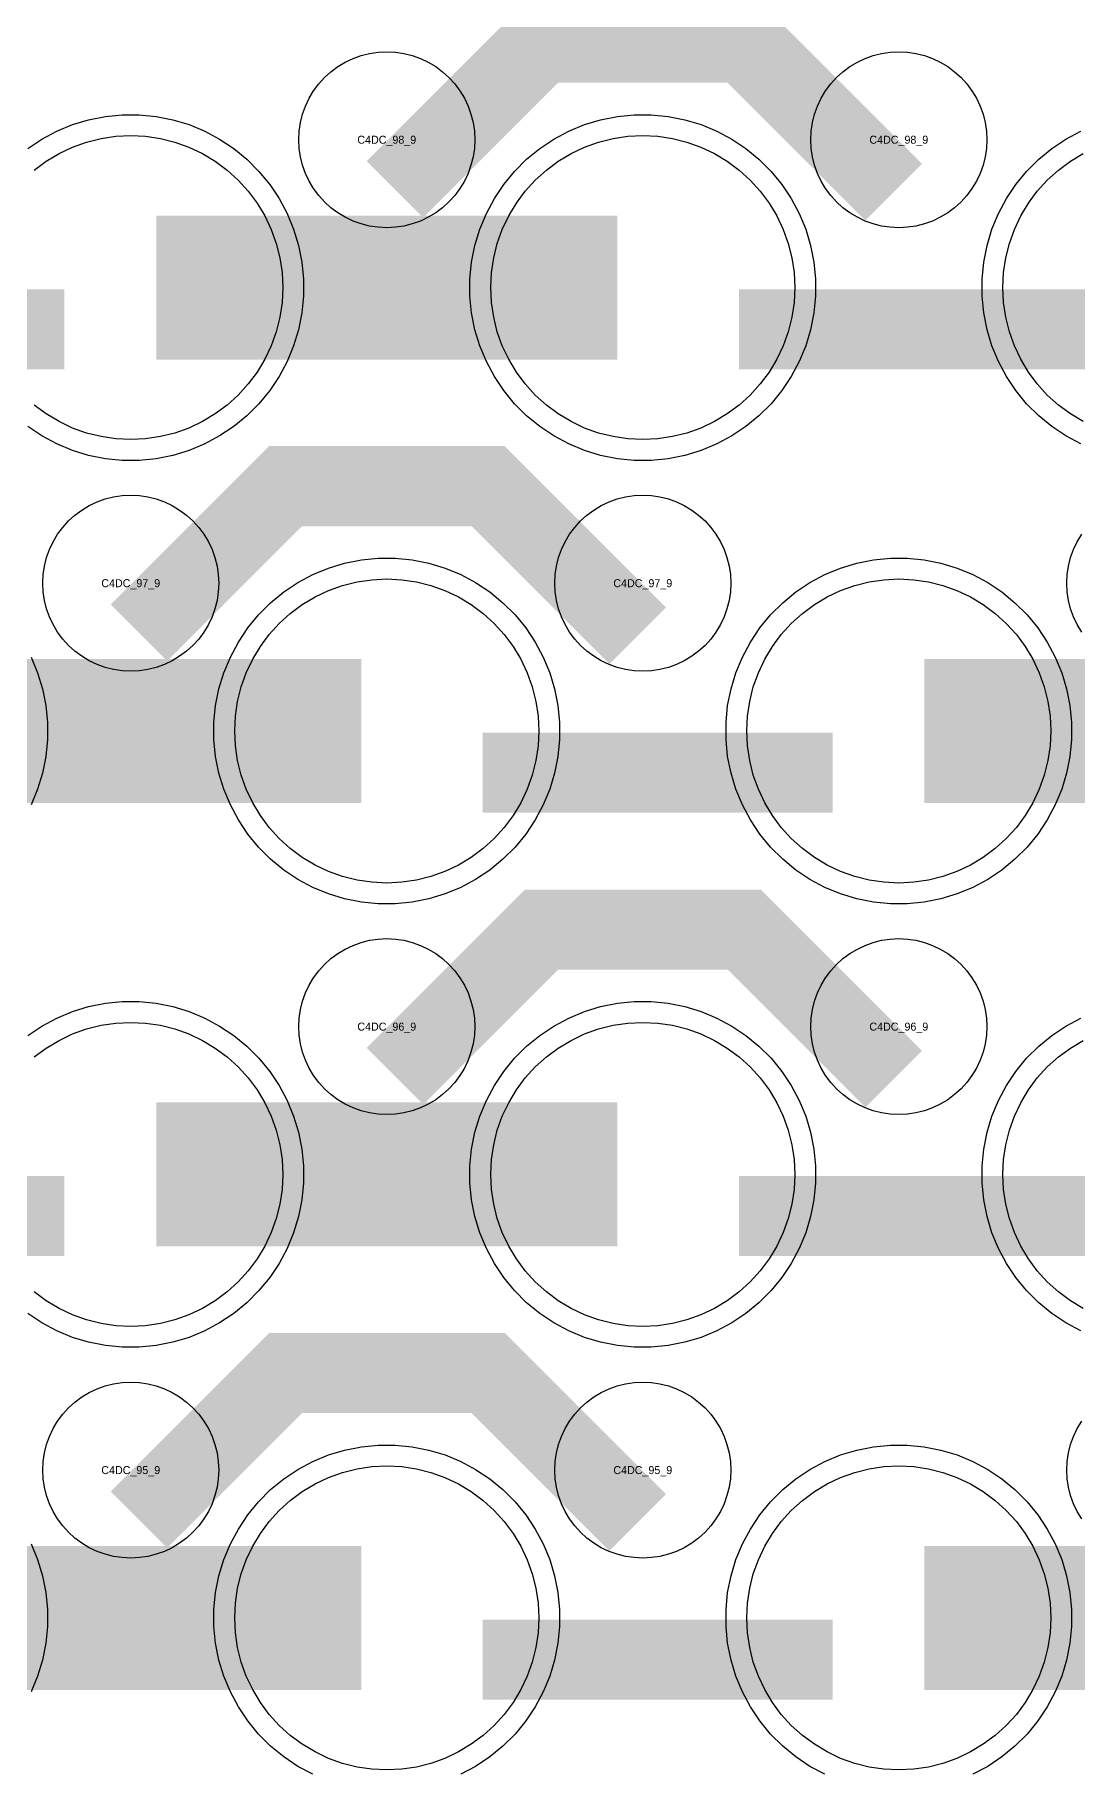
# Model space of a CAD drawing. Extents: x -11880 to 11880, y -14992 to 14992.
# Drawn here: x -9150 to -8824, y -1725 to -1181 of the extents above; entities that cross this region are included whole.
import ezdxf
from ezdxf.enums import TextEntityAlignment as Align

# ---------------------------------------------------------------- set-up
doc = ezdxf.new("R2010")
doc.units = 0
doc.header["$MEASUREMENT"] = 0
for name, color, linetype in [('GDS_775_DT_237', 138, 'CONTINUOUS'), ('RDL1_FS', 34, 'CONTINUOUS'), ('RDL_BS', 160, 'CONTINUOUS')]:
    doc.layers.add(name, color=color, linetype=linetype)

msp = doc.modelspace()

# ---------------------------------------------------------------- linework, layer by layer
at = {"layer": 'RDL1_FS'}
for points in [[(-9150.14, -1223.561), (-9146.395, -1220.783), (-9142.395, -1218.385), (-9138.181, -1216.393), (-9133.791, -1214.821), (-9129.268, -1213.689), (-9124.657, -1213.005), (-9120, -1212.776), (-9115.343, -1213.005), (-9110.732, -1213.689), (-9106.209, -1214.821), (-9101.819, -1216.393), (-9097.605, -1218.385), (-9093.605, -1220.783), (-9089.86, -1223.561), (-9086.406, -1226.691), (-9083.276, -1230.145), (-9080.498, -1233.89), (-9078.1, -1237.89), (-9076.108, -1242.104), (-9074.536, -1246.494), (-9073.404, -1251.017), (-9072.72, -1255.628), (-9072.491, -1260.285), (-9072.72, -1264.942), (-9073.404, -1269.553), (-9074.536, -1274.076), (-9076.108, -1278.466), (-9078.1, -1282.68), (-9080.498, -1286.68), (-9083.276, -1290.425), (-9086.406, -1293.879), (-9089.86, -1297.009), (-9093.605, -1299.787), (-9097.605, -1302.185), (-9101.819, -1304.177), (-9106.209, -1305.749), (-9110.732, -1306.881), (-9115.343, -1307.565), (-9120, -1307.794), (-9124.657, -1307.565), (-9129.268, -1306.881), (-9133.791, -1305.749), (-9138.181, -1304.177), (-9142.395, -1302.185), (-9146.395, -1299.787), (-9150.14, -1297.009)], [(-8822.395, -1302.185), (-8826.395, -1299.787), (-8830.14, -1297.009), (-8833.594, -1293.879), (-8836.724, -1290.425), (-8839.502, -1286.68), (-8841.9, -1282.68), (-8843.892, -1278.466), (-8845.464, -1274.076), (-8846.596, -1269.553), (-8847.28, -1264.942), (-8847.509, -1260.285), (-8847.28, -1255.628), (-8846.596, -1251.017), (-8845.464, -1246.494), (-8843.892, -1242.104), (-8841.9, -1237.89), (-8839.502, -1233.89), (-8836.724, -1230.145), (-8833.594, -1226.691), (-8830.14, -1223.561), (-8826.395, -1220.783), (-8822.395, -1218.385)], [(-9150.14, -1500.691), (-9146.395, -1497.913), (-9142.395, -1495.515), (-9138.181, -1493.523), (-9133.791, -1491.951), (-9129.268, -1490.819), (-9124.657, -1490.135), (-9120, -1489.906), (-9115.343, -1490.135), (-9110.732, -1490.819), (-9106.209, -1491.951), (-9101.819, -1493.523), (-9097.605, -1495.515), (-9093.605, -1497.913), (-9089.86, -1500.691), (-9086.406, -1503.821), (-9083.276, -1507.275), (-9080.498, -1511.02), (-9078.1, -1515.02), (-9076.108, -1519.234), (-9074.536, -1523.624), (-9073.404, -1528.147), (-9072.72, -1532.758), (-9072.491, -1537.415), (-9072.72, -1542.072), (-9073.404, -1546.683), (-9074.536, -1551.206), (-9076.108, -1555.596), (-9078.1, -1559.81), (-9080.498, -1563.81), (-9083.276, -1567.555), (-9086.406, -1571.009), (-9089.86, -1574.139), (-9093.605, -1576.917), (-9097.605, -1579.315), (-9101.819, -1581.307), (-9106.209, -1582.879), (-9110.732, -1584.011), (-9115.343, -1584.695), (-9120, -1584.924), (-9124.657, -1584.695), (-9129.268, -1584.011), (-9133.791, -1582.879), (-9138.181, -1581.307), (-9142.395, -1579.315), (-9146.395, -1576.917), (-9150.14, -1574.139)], [(-8822.395, -1579.315), (-8826.395, -1576.917), (-8830.14, -1574.139), (-8833.594, -1571.009), (-8836.724, -1567.555), (-8839.502, -1563.81), (-8841.9, -1559.81), (-8843.892, -1555.596), (-8845.464, -1551.206), (-8846.596, -1546.683), (-8847.28, -1542.072), (-8847.509, -1537.415), (-8847.28, -1532.758), (-8846.596, -1528.147), (-8845.464, -1523.624), (-8843.892, -1519.234), (-8841.9, -1515.02), (-8839.502, -1511.02), (-8836.724, -1507.275), (-8833.594, -1503.821), (-8830.14, -1500.691), (-8826.395, -1497.913), (-8822.395, -1495.515)]]:
    msp.add_lwpolyline(points, dxfattribs=at)
for points in [[(-8960, -1307.794), (-8964.657, -1307.565), (-8969.268, -1306.881), (-8973.791, -1305.749), (-8978.181, -1304.177), (-8982.395, -1302.185), (-8986.395, -1299.787), (-8990.14, -1297.009), (-8993.594, -1293.879), (-8996.724, -1290.425), (-8999.502, -1286.68), (-9001.9, -1282.68), (-9003.892, -1278.466), (-9005.464, -1274.076), (-9006.596, -1269.553), (-9007.28, -1264.942), (-9007.509, -1260.285), (-9007.28, -1255.628), (-9006.596, -1251.017), (-9005.464, -1246.494), (-9003.892, -1242.104), (-9001.9, -1237.89), (-8999.502, -1233.89), (-8996.724, -1230.145), (-8993.594, -1226.691), (-8990.14, -1223.561), (-8986.395, -1220.783), (-8982.395, -1218.385), (-8978.181, -1216.393), (-8973.791, -1214.821), (-8969.268, -1213.689), (-8964.657, -1213.005), (-8960, -1212.776), (-8955.343, -1213.005), (-8950.732, -1213.689), (-8946.209, -1214.821), (-8941.819, -1216.393), (-8937.605, -1218.385), (-8933.605, -1220.783), (-8929.86, -1223.561), (-8926.406, -1226.691), (-8923.276, -1230.145), (-8920.498, -1233.89), (-8918.1, -1237.89), (-8916.108, -1242.104), (-8914.536, -1246.494), (-8913.404, -1251.017), (-8912.72, -1255.628), (-8912.491, -1260.285), (-8912.72, -1264.942), (-8913.404, -1269.553), (-8914.536, -1274.076), (-8916.108, -1278.466), (-8918.1, -1282.68), (-8920.498, -1286.68), (-8923.276, -1290.425), (-8926.406, -1293.879), (-8929.86, -1297.009), (-8933.605, -1299.787), (-8937.605, -1302.185), (-8941.819, -1304.177), (-8946.209, -1305.749), (-8950.732, -1306.881), (-8955.343, -1307.565)], [(-9040, -1446.359), (-9044.657, -1446.13), (-9049.268, -1445.446), (-9053.791, -1444.314), (-9058.181, -1442.742), (-9062.395, -1440.75), (-9066.395, -1438.352), (-9070.14, -1435.574), (-9073.594, -1432.444), (-9076.724, -1428.99), (-9079.502, -1425.245), (-9081.9, -1421.245), (-9083.892, -1417.031), (-9085.464, -1412.641), (-9086.596, -1408.118), (-9087.28, -1403.507), (-9087.509, -1398.85), (-9087.28, -1394.193), (-9086.596, -1389.582), (-9085.464, -1385.059), (-9083.892, -1380.669), (-9081.9, -1376.455), (-9079.502, -1372.455), (-9076.724, -1368.71), (-9073.594, -1365.256), (-9070.14, -1362.126), (-9066.395, -1359.348), (-9062.395, -1356.95), (-9058.181, -1354.958), (-9053.791, -1353.386), (-9049.268, -1352.254), (-9044.657, -1351.57), (-9040, -1351.341), (-9035.343, -1351.57), (-9030.732, -1352.254), (-9026.209, -1353.386), (-9021.819, -1354.958), (-9017.605, -1356.95), (-9013.605, -1359.348), (-9009.86, -1362.126), (-9006.406, -1365.256), (-9003.276, -1368.71), (-9000.498, -1372.455), (-8998.1, -1376.455), (-8996.108, -1380.669), (-8994.536, -1385.059), (-8993.404, -1389.582), (-8992.72, -1394.193), (-8992.491, -1398.85), (-8992.72, -1403.507), (-8993.404, -1408.118), (-8994.536, -1412.641), (-8996.108, -1417.031), (-8998.1, -1421.245), (-9000.498, -1425.245), (-9003.276, -1428.99), (-9006.406, -1432.444), (-9009.86, -1435.574), (-9013.605, -1438.352), (-9017.605, -1440.75), (-9021.819, -1442.742), (-9026.209, -1444.314), (-9030.732, -1445.446), (-9035.343, -1446.13)], [(-8880, -1446.359), (-8884.657, -1446.13), (-8889.268, -1445.446), (-8893.791, -1444.314), (-8898.181, -1442.742), (-8902.395, -1440.75), (-8906.395, -1438.352), (-8910.14, -1435.574), (-8913.594, -1432.444), (-8916.724, -1428.99), (-8919.502, -1425.245), (-8921.9, -1421.245), (-8923.892, -1417.031), (-8925.464, -1412.641), (-8926.596, -1408.118), (-8927.28, -1403.507), (-8927.509, -1398.85), (-8927.28, -1394.193), (-8926.596, -1389.582), (-8925.464, -1385.059), (-8923.892, -1380.669), (-8921.9, -1376.455), (-8919.502, -1372.455), (-8916.724, -1368.71), (-8913.594, -1365.256), (-8910.14, -1362.126), (-8906.395, -1359.348), (-8902.395, -1356.95), (-8898.181, -1354.958), (-8893.791, -1353.386), (-8889.268, -1352.254), (-8884.657, -1351.57), (-8880, -1351.341), (-8875.343, -1351.57), (-8870.732, -1352.254), (-8866.209, -1353.386), (-8861.819, -1354.958), (-8857.605, -1356.95), (-8853.605, -1359.348), (-8849.86, -1362.126), (-8846.406, -1365.256), (-8843.276, -1368.71), (-8840.498, -1372.455), (-8838.1, -1376.455), (-8836.108, -1380.669), (-8834.536, -1385.059), (-8833.404, -1389.582), (-8832.72, -1394.193), (-8832.491, -1398.85), (-8832.72, -1403.507), (-8833.404, -1408.118), (-8834.536, -1412.641), (-8836.108, -1417.031), (-8838.1, -1421.245), (-8840.498, -1425.245), (-8843.276, -1428.99), (-8846.406, -1432.444), (-8849.86, -1435.574), (-8853.605, -1438.352), (-8857.605, -1440.75), (-8861.819, -1442.742), (-8866.209, -1444.314), (-8870.732, -1445.446), (-8875.343, -1446.13)], [(-8960, -1584.924), (-8964.657, -1584.695), (-8969.268, -1584.011), (-8973.791, -1582.879), (-8978.181, -1581.307), (-8982.395, -1579.315), (-8986.395, -1576.917), (-8990.14, -1574.139), (-8993.594, -1571.009), (-8996.724, -1567.555), (-8999.502, -1563.81), (-9001.9, -1559.81), (-9003.892, -1555.596), (-9005.464, -1551.206), (-9006.596, -1546.683), (-9007.28, -1542.072), (-9007.509, -1537.415), (-9007.28, -1532.758), (-9006.596, -1528.147), (-9005.464, -1523.624), (-9003.892, -1519.234), (-9001.9, -1515.02), (-8999.502, -1511.02), (-8996.724, -1507.275), (-8993.594, -1503.821), (-8990.14, -1500.691), (-8986.395, -1497.913), (-8982.395, -1495.515), (-8978.181, -1493.523), (-8973.791, -1491.951), (-8969.268, -1490.819), (-8964.657, -1490.135), (-8960, -1489.906), (-8955.343, -1490.135), (-8950.732, -1490.819), (-8946.209, -1491.951), (-8941.819, -1493.523), (-8937.605, -1495.515), (-8933.605, -1497.913), (-8929.86, -1500.691), (-8926.406, -1503.821), (-8923.276, -1507.275), (-8920.498, -1511.02), (-8918.1, -1515.02), (-8916.108, -1519.234), (-8914.536, -1523.624), (-8913.404, -1528.147), (-8912.72, -1532.758), (-8912.491, -1537.415), (-8912.72, -1542.072), (-8913.404, -1546.683), (-8914.536, -1551.206), (-8916.108, -1555.596), (-8918.1, -1559.81), (-8920.498, -1563.81), (-8923.276, -1567.555), (-8926.406, -1571.009), (-8929.86, -1574.139), (-8933.605, -1576.917), (-8937.605, -1579.315), (-8941.819, -1581.307), (-8946.209, -1582.879), (-8950.732, -1584.011), (-8955.343, -1584.695)], [(-9040, -1723.489), (-9044.657, -1723.26), (-9049.268, -1722.576), (-9053.791, -1721.444), (-9058.181, -1719.872), (-9062.395, -1717.88), (-9066.395, -1715.482), (-9070.14, -1712.704), (-9073.594, -1709.574), (-9076.724, -1706.12), (-9079.502, -1702.375), (-9081.9, -1698.375), (-9083.892, -1694.161), (-9085.464, -1689.771), (-9086.596, -1685.248), (-9087.28, -1680.637), (-9087.509, -1675.98), (-9087.28, -1671.323), (-9086.596, -1666.712), (-9085.464, -1662.189), (-9083.892, -1657.799), (-9081.9, -1653.585), (-9079.502, -1649.585), (-9076.724, -1645.84), (-9073.594, -1642.386), (-9070.14, -1639.256), (-9066.395, -1636.478), (-9062.395, -1634.08), (-9058.181, -1632.088), (-9053.791, -1630.516), (-9049.268, -1629.384), (-9044.657, -1628.7), (-9040, -1628.471), (-9035.343, -1628.7), (-9030.732, -1629.384), (-9026.209, -1630.516), (-9021.819, -1632.088), (-9017.605, -1634.08), (-9013.605, -1636.478), (-9009.86, -1639.256), (-9006.406, -1642.386), (-9003.276, -1645.84), (-9000.498, -1649.585), (-8998.1, -1653.585), (-8996.108, -1657.799), (-8994.536, -1662.189), (-8993.404, -1666.712), (-8992.72, -1671.323), (-8992.491, -1675.98), (-8992.72, -1680.637), (-8993.404, -1685.248), (-8994.536, -1689.771), (-8996.108, -1694.161), (-8998.1, -1698.375), (-9000.498, -1702.375), (-9003.276, -1706.12), (-9006.406, -1709.574), (-9009.86, -1712.704), (-9013.605, -1715.482), (-9017.605, -1717.88), (-9021.819, -1719.872), (-9026.209, -1721.444), (-9030.732, -1722.576), (-9035.343, -1723.26)], [(-8880, -1723.489), (-8884.657, -1723.26), (-8889.268, -1722.576), (-8893.791, -1721.444), (-8898.181, -1719.872), (-8902.395, -1717.88), (-8906.395, -1715.482), (-8910.14, -1712.704), (-8913.594, -1709.574), (-8916.724, -1706.12), (-8919.502, -1702.375), (-8921.9, -1698.375), (-8923.892, -1694.161), (-8925.464, -1689.771), (-8926.596, -1685.248), (-8927.28, -1680.637), (-8927.509, -1675.98), (-8927.28, -1671.323), (-8926.596, -1666.712), (-8925.464, -1662.189), (-8923.892, -1657.799), (-8921.9, -1653.585), (-8919.502, -1649.585), (-8916.724, -1645.84), (-8913.594, -1642.386), (-8910.14, -1639.256), (-8906.395, -1636.478), (-8902.395, -1634.08), (-8898.181, -1632.088), (-8893.791, -1630.516), (-8889.268, -1629.384), (-8884.657, -1628.7), (-8880, -1628.471), (-8875.343, -1628.7), (-8870.732, -1629.384), (-8866.209, -1630.516), (-8861.819, -1632.088), (-8857.605, -1634.08), (-8853.605, -1636.478), (-8849.86, -1639.256), (-8846.406, -1642.386), (-8843.276, -1645.84), (-8840.498, -1649.585), (-8838.1, -1653.585), (-8836.108, -1657.799), (-8834.536, -1662.189), (-8833.404, -1666.712), (-8832.72, -1671.323), (-8832.491, -1675.98), (-8832.72, -1680.637), (-8833.404, -1685.248), (-8834.536, -1689.771), (-8836.108, -1694.161), (-8838.1, -1698.375), (-8840.498, -1702.375), (-8843.276, -1706.12), (-8846.406, -1709.574), (-8849.86, -1712.704), (-8853.605, -1715.482), (-8857.605, -1717.88), (-8861.819, -1719.872), (-8866.209, -1721.444), (-8870.732, -1722.576), (-8875.343, -1723.26)]]:
    msp.add_lwpolyline(points, close=True, dxfattribs=at)
for points in [[(-9111.998, -1260.285, 45, 45, 0), (-9039.998, -1260.285, 45, 45, 0)], [(-9039.998, -1260.285, 45, 45, 0), (-8967.998, -1260.285, 45, 45, 0)], [(-9191.998, -1398.85, 45, 45, 0), (-9119.998, -1398.85, 45, 45, 0)], [(-9119.998, -1398.85, 45, 45, 0), (-9047.998, -1398.85, 45, 45, 0)], [(-8871.998, -1398.85, 45, 45, 0), (-8799.998, -1398.85, 45, 45, 0)], [(-9111.998, -1537.415, 45, 45, 0), (-9039.998, -1537.415, 45, 45, 0)], [(-9039.998, -1537.415, 45, 45, 0), (-8967.998, -1537.415, 45, 45, 0)], [(-9191.998, -1675.98, 45, 45, 0), (-9119.998, -1675.98, 45, 45, 0)], [(-9119.998, -1675.98, 45, 45, 0), (-9047.998, -1675.98, 45, 45, 0)], [(-8871.998, -1675.98, 45, 45, 0), (-8799.998, -1675.98, 45, 45, 0)]]:
    msp.add_lwpolyline(points, format="xyseb", dxfattribs=at)
at = {"layer": 'RDL_BS'}
for points in [[(-9037.438, -1229.599, 25, 25, 0), (-8991.623, -1183.784, 25, 25, 0), (-8958.07, -1183.784, 25, 25, 0)], [(-8881.599, -1230.498, 25, 25, 0), (-8928.313, -1183.784, 25, 25, 0), (-8958.071, -1183.784, 25, 25, 0)], [(-9249.984, -1273.298, 25, 25, 0), (-9140.719, -1273.298, 25, 25, 0)], [(-8929.984, -1273.298, 25, 25, 0), (-8820.719, -1273.298, 25, 25, 0)], [(-9117.438, -1368.164, 25, 25, 0), (-9071.623, -1322.349, 25, 25, 0), (-9038.07, -1322.349, 25, 25, 0)], [(-8961.599, -1369.063, 25, 25, 0), (-9008.313, -1322.349, 25, 25, 0), (-9038.071, -1322.349, 25, 25, 0)], [(-9009.984, -1411.863, 25, 25, 0), (-8900.719, -1411.863, 25, 25, 0)], [(-9037.438, -1506.729, 25, 25, 0), (-8991.623, -1460.914, 25, 25, 0), (-8958.07, -1460.914, 25, 25, 0)], [(-8881.599, -1507.628, 25, 25, 0), (-8928.313, -1460.914, 25, 25, 0), (-8958.071, -1460.914, 25, 25, 0)], [(-9249.984, -1550.428, 25, 25, 0), (-9140.719, -1550.428, 25, 25, 0)], [(-8929.984, -1550.428, 25, 25, 0), (-8820.719, -1550.428, 25, 25, 0)], [(-9117.438, -1645.294, 25, 25, 0), (-9071.623, -1599.479, 25, 25, 0), (-9038.07, -1599.479, 25, 25, 0)], [(-8961.599, -1646.193, 25, 25, 0), (-9008.313, -1599.479, 25, 25, 0), (-9038.071, -1599.479, 25, 25, 0)], [(-9009.984, -1688.993, 25, 25, 0), (-8900.719, -1688.993, 25, 25, 0)]]:
    msp.add_lwpolyline(points, format="xyseb", dxfattribs=at)
for points in [[(-9040, -1241.591), (-9042.693, -1241.459), (-9045.365, -1241.063), (-9047.984, -1240.406), (-9050.519, -1239.499), (-9052.956, -1238.347), (-9055.28, -1236.954), (-9057.443, -1235.351), (-9059.442, -1233.539), (-9061.254, -1231.54), (-9062.857, -1229.377), (-9064.25, -1227.053), (-9065.402, -1224.616), (-9066.309, -1222.081), (-9066.966, -1219.462), (-9067.362, -1216.79), (-9067.494, -1214.097), (-9067.362, -1211.404), (-9066.966, -1208.732), (-9066.309, -1206.113), (-9065.402, -1203.578), (-9064.25, -1201.141), (-9062.857, -1198.817), (-9061.254, -1196.654), (-9059.442, -1194.655), (-9057.443, -1192.843), (-9055.28, -1191.24), (-9052.956, -1189.847), (-9050.519, -1188.695), (-9047.984, -1187.788), (-9045.365, -1187.131), (-9042.693, -1186.735), (-9040, -1186.603), (-9037.307, -1186.735), (-9034.635, -1187.131), (-9032.016, -1187.788), (-9029.481, -1188.695), (-9027.044, -1189.847), (-9024.72, -1191.24), (-9022.557, -1192.843), (-9020.558, -1194.655), (-9018.746, -1196.654), (-9017.143, -1198.817), (-9015.75, -1201.141), (-9014.598, -1203.578), (-9013.691, -1206.113), (-9013.034, -1208.732), (-9012.638, -1211.404), (-9012.506, -1214.097), (-9012.638, -1216.79), (-9013.034, -1219.462), (-9013.691, -1222.081), (-9014.598, -1224.616), (-9015.75, -1227.053), (-9017.143, -1229.377), (-9018.746, -1231.54), (-9020.558, -1233.539), (-9022.557, -1235.351), (-9024.72, -1236.954), (-9027.044, -1238.347), (-9029.481, -1239.499), (-9032.016, -1240.406), (-9034.635, -1241.063), (-9037.307, -1241.459)], [(-8880, -1241.591), (-8882.693, -1241.459), (-8885.365, -1241.063), (-8887.984, -1240.406), (-8890.519, -1239.499), (-8892.956, -1238.347), (-8895.28, -1236.954), (-8897.443, -1235.351), (-8899.442, -1233.539), (-8901.254, -1231.54), (-8902.857, -1229.377), (-8904.25, -1227.053), (-8905.402, -1224.616), (-8906.309, -1222.081), (-8906.966, -1219.462), (-8907.362, -1216.79), (-8907.494, -1214.097), (-8907.362, -1211.404), (-8906.966, -1208.732), (-8906.309, -1206.113), (-8905.402, -1203.578), (-8904.25, -1201.141), (-8902.857, -1198.817), (-8901.254, -1196.654), (-8899.442, -1194.655), (-8897.443, -1192.843), (-8895.28, -1191.24), (-8892.956, -1189.847), (-8890.519, -1188.695), (-8887.984, -1187.788), (-8885.365, -1187.131), (-8882.693, -1186.735), (-8880, -1186.603), (-8877.307, -1186.735), (-8874.635, -1187.131), (-8872.016, -1187.788), (-8869.481, -1188.695), (-8867.044, -1189.847), (-8864.72, -1191.24), (-8862.557, -1192.843), (-8860.558, -1194.655), (-8858.746, -1196.654), (-8857.143, -1198.817), (-8855.75, -1201.141), (-8854.598, -1203.578), (-8853.691, -1206.113), (-8853.034, -1208.732), (-8852.638, -1211.404), (-8852.506, -1214.097), (-8852.638, -1216.79), (-8853.034, -1219.462), (-8853.691, -1222.081), (-8854.598, -1224.616), (-8855.75, -1227.053), (-8857.143, -1229.377), (-8858.746, -1231.54), (-8860.558, -1233.539), (-8862.557, -1235.351), (-8864.72, -1236.954), (-8867.044, -1238.347), (-8869.481, -1239.499), (-8872.016, -1240.406), (-8874.635, -1241.063), (-8877.307, -1241.459)], [(-8962.644, -1314.285), (-8967.938, -1313.768), (-8973.165, -1312.722), (-8978.205, -1311.191), (-8983.115, -1309.16), (-8987.777, -1306.668), (-8992.191, -1303.721), (-8996.292, -1300.359), (-9000.074, -1296.577), (-9003.436, -1292.476), (-9006.383, -1288.062), (-9008.875, -1283.4), (-9010.906, -1278.49), (-9012.437, -1273.45), (-9013.483, -1268.223), (-9014, -1262.929), (-9014, -1257.641), (-9013.483, -1252.347), (-9012.437, -1247.12), (-9010.906, -1242.08), (-9008.875, -1237.17), (-9006.383, -1232.508), (-9003.436, -1228.094), (-9000.074, -1223.993), (-8996.292, -1220.211), (-8992.191, -1216.849), (-8987.777, -1213.902), (-8983.115, -1211.41), (-8978.205, -1209.379), (-8973.165, -1207.848), (-8967.938, -1206.802), (-8962.644, -1206.285), (-8957.356, -1206.285), (-8952.062, -1206.802), (-8946.835, -1207.848), (-8941.795, -1209.379), (-8936.885, -1211.41), (-8932.223, -1213.902), (-8927.809, -1216.849), (-8923.708, -1220.211), (-8919.926, -1223.993), (-8916.564, -1228.094), (-8913.617, -1232.508), (-8911.125, -1237.17), (-8909.094, -1242.08), (-8907.563, -1247.12), (-8906.517, -1252.347), (-8906, -1257.641), (-8906, -1262.929), (-8906.517, -1268.223), (-8907.563, -1273.45), (-8909.094, -1278.49), (-8911.125, -1283.4), (-8913.617, -1288.062), (-8916.564, -1292.476), (-8919.926, -1296.577), (-8923.708, -1300.359), (-8927.809, -1303.721), (-8932.223, -1306.668), (-8936.885, -1309.16), (-8941.795, -1311.191), (-8946.835, -1312.722), (-8952.062, -1313.768), (-8957.356, -1314.285)], [(-9120, -1380.156), (-9122.693, -1380.024), (-9125.365, -1379.628), (-9127.984, -1378.971), (-9130.519, -1378.064), (-9132.956, -1376.912), (-9135.28, -1375.519), (-9137.443, -1373.916), (-9139.442, -1372.104), (-9141.254, -1370.105), (-9142.857, -1367.942), (-9144.25, -1365.618), (-9145.402, -1363.181), (-9146.309, -1360.646), (-9146.966, -1358.027), (-9147.362, -1355.355), (-9147.494, -1352.662), (-9147.362, -1349.969), (-9146.966, -1347.297), (-9146.309, -1344.678), (-9145.402, -1342.143), (-9144.25, -1339.706), (-9142.857, -1337.382), (-9141.254, -1335.219), (-9139.442, -1333.22), (-9137.443, -1331.408), (-9135.28, -1329.805), (-9132.956, -1328.412), (-9130.519, -1327.26), (-9127.984, -1326.353), (-9125.365, -1325.696), (-9122.693, -1325.3), (-9120, -1325.168), (-9117.307, -1325.3), (-9114.635, -1325.696), (-9112.016, -1326.353), (-9109.481, -1327.26), (-9107.044, -1328.412), (-9104.72, -1329.805), (-9102.557, -1331.408), (-9100.558, -1333.22), (-9098.746, -1335.219), (-9097.143, -1337.382), (-9095.75, -1339.706), (-9094.598, -1342.143), (-9093.691, -1344.678), (-9093.034, -1347.297), (-9092.638, -1349.969), (-9092.506, -1352.662), (-9092.638, -1355.355), (-9093.034, -1358.027), (-9093.691, -1360.646), (-9094.598, -1363.181), (-9095.75, -1365.618), (-9097.143, -1367.942), (-9098.746, -1370.105), (-9100.558, -1372.104), (-9102.557, -1373.916), (-9104.72, -1375.519), (-9107.044, -1376.912), (-9109.481, -1378.064), (-9112.016, -1378.971), (-9114.635, -1379.628), (-9117.307, -1380.024)], [(-8960, -1380.156), (-8962.693, -1380.024), (-8965.365, -1379.628), (-8967.984, -1378.971), (-8970.519, -1378.064), (-8972.956, -1376.912), (-8975.28, -1375.519), (-8977.443, -1373.916), (-8979.442, -1372.104), (-8981.254, -1370.105), (-8982.857, -1367.942), (-8984.25, -1365.618), (-8985.402, -1363.181), (-8986.309, -1360.646), (-8986.966, -1358.027), (-8987.362, -1355.355), (-8987.494, -1352.662), (-8987.362, -1349.969), (-8986.966, -1347.297), (-8986.309, -1344.678), (-8985.402, -1342.143), (-8984.25, -1339.706), (-8982.857, -1337.382), (-8981.254, -1335.219), (-8979.442, -1333.22), (-8977.443, -1331.408), (-8975.28, -1329.805), (-8972.956, -1328.412), (-8970.519, -1327.26), (-8967.984, -1326.353), (-8965.365, -1325.696), (-8962.693, -1325.3), (-8960, -1325.168), (-8957.307, -1325.3), (-8954.635, -1325.696), (-8952.016, -1326.353), (-8949.481, -1327.26), (-8947.044, -1328.412), (-8944.72, -1329.805), (-8942.557, -1331.408), (-8940.558, -1333.22), (-8938.746, -1335.219), (-8937.143, -1337.382), (-8935.75, -1339.706), (-8934.598, -1342.143), (-8933.691, -1344.678), (-8933.034, -1347.297), (-8932.638, -1349.969), (-8932.506, -1352.662), (-8932.638, -1355.355), (-8933.034, -1358.027), (-8933.691, -1360.646), (-8934.598, -1363.181), (-8935.75, -1365.618), (-8937.143, -1367.942), (-8938.746, -1370.105), (-8940.558, -1372.104), (-8942.557, -1373.916), (-8944.72, -1375.519), (-8947.044, -1376.912), (-8949.481, -1378.064), (-8952.016, -1378.971), (-8954.635, -1379.628), (-8957.307, -1380.024)], [(-9042.644, -1452.85), (-9047.938, -1452.333), (-9053.165, -1451.287), (-9058.205, -1449.756), (-9063.115, -1447.725), (-9067.777, -1445.233), (-9072.191, -1442.286), (-9076.292, -1438.924), (-9080.074, -1435.142), (-9083.436, -1431.041), (-9086.383, -1426.627), (-9088.875, -1421.965), (-9090.906, -1417.055), (-9092.437, -1412.015), (-9093.483, -1406.788), (-9094, -1401.494), (-9094, -1396.206), (-9093.483, -1390.912), (-9092.437, -1385.685), (-9090.906, -1380.645), (-9088.875, -1375.735), (-9086.383, -1371.073), (-9083.436, -1366.659), (-9080.074, -1362.558), (-9076.292, -1358.776), (-9072.191, -1355.414), (-9067.777, -1352.467), (-9063.115, -1349.975), (-9058.205, -1347.944), (-9053.165, -1346.413), (-9047.938, -1345.367), (-9042.644, -1344.85), (-9037.356, -1344.85), (-9032.062, -1345.367), (-9026.835, -1346.413), (-9021.795, -1347.944), (-9016.885, -1349.975), (-9012.223, -1352.467), (-9007.809, -1355.414), (-9003.708, -1358.776), (-8999.926, -1362.558), (-8996.564, -1366.659), (-8993.617, -1371.073), (-8991.125, -1375.735), (-8989.094, -1380.645), (-8987.563, -1385.685), (-8986.517, -1390.912), (-8986, -1396.206), (-8986, -1401.494), (-8986.517, -1406.788), (-8987.563, -1412.015), (-8989.094, -1417.055), (-8991.125, -1421.965), (-8993.617, -1426.627), (-8996.564, -1431.041), (-8999.926, -1435.142), (-9003.708, -1438.924), (-9007.809, -1442.286), (-9012.223, -1445.233), (-9016.885, -1447.725), (-9021.795, -1449.756), (-9026.835, -1451.287), (-9032.062, -1452.333), (-9037.356, -1452.85)], [(-8882.644, -1452.85), (-8887.938, -1452.333), (-8893.165, -1451.287), (-8898.205, -1449.756), (-8903.115, -1447.725), (-8907.777, -1445.233), (-8912.191, -1442.286), (-8916.292, -1438.924), (-8920.074, -1435.142), (-8923.436, -1431.041), (-8926.383, -1426.627), (-8928.875, -1421.965), (-8930.906, -1417.055), (-8932.437, -1412.015), (-8933.483, -1406.788), (-8934, -1401.494), (-8934, -1396.206), (-8933.483, -1390.912), (-8932.437, -1385.685), (-8930.906, -1380.645), (-8928.875, -1375.735), (-8926.383, -1371.073), (-8923.436, -1366.659), (-8920.074, -1362.558), (-8916.292, -1358.776), (-8912.191, -1355.414), (-8907.777, -1352.467), (-8903.115, -1349.975), (-8898.205, -1347.944), (-8893.165, -1346.413), (-8887.938, -1345.367), (-8882.644, -1344.85), (-8877.356, -1344.85), (-8872.062, -1345.367), (-8866.835, -1346.413), (-8861.795, -1347.944), (-8856.885, -1349.975), (-8852.223, -1352.467), (-8847.809, -1355.414), (-8843.708, -1358.776), (-8839.926, -1362.558), (-8836.564, -1366.659), (-8833.617, -1371.073), (-8831.125, -1375.735), (-8829.094, -1380.645), (-8827.563, -1385.685), (-8826.517, -1390.912), (-8826, -1396.206), (-8826, -1401.494), (-8826.517, -1406.788), (-8827.563, -1412.015), (-8829.094, -1417.055), (-8831.125, -1421.965), (-8833.617, -1426.627), (-8836.564, -1431.041), (-8839.926, -1435.142), (-8843.708, -1438.924), (-8847.809, -1442.286), (-8852.223, -1445.233), (-8856.885, -1447.725), (-8861.795, -1449.756), (-8866.835, -1451.287), (-8872.062, -1452.333), (-8877.356, -1452.85)], [(-9040, -1518.721), (-9042.693, -1518.589), (-9045.365, -1518.193), (-9047.984, -1517.536), (-9050.519, -1516.629), (-9052.956, -1515.477), (-9055.28, -1514.084), (-9057.443, -1512.481), (-9059.442, -1510.669), (-9061.254, -1508.67), (-9062.857, -1506.507), (-9064.25, -1504.183), (-9065.402, -1501.746), (-9066.309, -1499.211), (-9066.966, -1496.592), (-9067.362, -1493.92), (-9067.494, -1491.227), (-9067.362, -1488.534), (-9066.966, -1485.862), (-9066.309, -1483.243), (-9065.402, -1480.708), (-9064.25, -1478.271), (-9062.857, -1475.947), (-9061.254, -1473.784), (-9059.442, -1471.785), (-9057.443, -1469.973), (-9055.28, -1468.37), (-9052.956, -1466.977), (-9050.519, -1465.825), (-9047.984, -1464.918), (-9045.365, -1464.261), (-9042.693, -1463.865), (-9040, -1463.733), (-9037.307, -1463.865), (-9034.635, -1464.261), (-9032.016, -1464.918), (-9029.481, -1465.825), (-9027.044, -1466.977), (-9024.72, -1468.37), (-9022.557, -1469.973), (-9020.558, -1471.785), (-9018.746, -1473.784), (-9017.143, -1475.947), (-9015.75, -1478.271), (-9014.598, -1480.708), (-9013.691, -1483.243), (-9013.034, -1485.862), (-9012.638, -1488.534), (-9012.506, -1491.227), (-9012.638, -1493.92), (-9013.034, -1496.592), (-9013.691, -1499.211), (-9014.598, -1501.746), (-9015.75, -1504.183), (-9017.143, -1506.507), (-9018.746, -1508.67), (-9020.558, -1510.669), (-9022.557, -1512.481), (-9024.72, -1514.084), (-9027.044, -1515.477), (-9029.481, -1516.629), (-9032.016, -1517.536), (-9034.635, -1518.193), (-9037.307, -1518.589)], [(-8880, -1518.721), (-8882.693, -1518.589), (-8885.365, -1518.193), (-8887.984, -1517.536), (-8890.519, -1516.629), (-8892.956, -1515.477), (-8895.28, -1514.084), (-8897.443, -1512.481), (-8899.442, -1510.669), (-8901.254, -1508.67), (-8902.857, -1506.507), (-8904.25, -1504.183), (-8905.402, -1501.746), (-8906.309, -1499.211), (-8906.966, -1496.592), (-8907.362, -1493.92), (-8907.494, -1491.227), (-8907.362, -1488.534), (-8906.966, -1485.862), (-8906.309, -1483.243), (-8905.402, -1480.708), (-8904.25, -1478.271), (-8902.857, -1475.947), (-8901.254, -1473.784), (-8899.442, -1471.785), (-8897.443, -1469.973), (-8895.28, -1468.37), (-8892.956, -1466.977), (-8890.519, -1465.825), (-8887.984, -1464.918), (-8885.365, -1464.261), (-8882.693, -1463.865), (-8880, -1463.733), (-8877.307, -1463.865), (-8874.635, -1464.261), (-8872.016, -1464.918), (-8869.481, -1465.825), (-8867.044, -1466.977), (-8864.72, -1468.37), (-8862.557, -1469.973), (-8860.558, -1471.785), (-8858.746, -1473.784), (-8857.143, -1475.947), (-8855.75, -1478.271), (-8854.598, -1480.708), (-8853.691, -1483.243), (-8853.034, -1485.862), (-8852.638, -1488.534), (-8852.506, -1491.227), (-8852.638, -1493.92), (-8853.034, -1496.592), (-8853.691, -1499.211), (-8854.598, -1501.746), (-8855.75, -1504.183), (-8857.143, -1506.507), (-8858.746, -1508.67), (-8860.558, -1510.669), (-8862.557, -1512.481), (-8864.72, -1514.084), (-8867.044, -1515.477), (-8869.481, -1516.629), (-8872.016, -1517.536), (-8874.635, -1518.193), (-8877.307, -1518.589)], [(-8962.644, -1591.415), (-8967.938, -1590.898), (-8973.165, -1589.852), (-8978.205, -1588.321), (-8983.115, -1586.29), (-8987.777, -1583.798), (-8992.191, -1580.851), (-8996.292, -1577.489), (-9000.074, -1573.707), (-9003.436, -1569.606), (-9006.383, -1565.192), (-9008.875, -1560.53), (-9010.906, -1555.62), (-9012.437, -1550.58), (-9013.483, -1545.353), (-9014, -1540.059), (-9014, -1534.771), (-9013.483, -1529.477), (-9012.437, -1524.25), (-9010.906, -1519.21), (-9008.875, -1514.3), (-9006.383, -1509.638), (-9003.436, -1505.224), (-9000.074, -1501.123), (-8996.292, -1497.341), (-8992.191, -1493.979), (-8987.777, -1491.032), (-8983.115, -1488.54), (-8978.205, -1486.509), (-8973.165, -1484.978), (-8967.938, -1483.932), (-8962.644, -1483.415), (-8957.356, -1483.415), (-8952.062, -1483.932), (-8946.835, -1484.978), (-8941.795, -1486.509), (-8936.885, -1488.54), (-8932.223, -1491.032), (-8927.809, -1493.979), (-8923.708, -1497.341), (-8919.926, -1501.123), (-8916.564, -1505.224), (-8913.617, -1509.638), (-8911.125, -1514.3), (-8909.094, -1519.21), (-8907.563, -1524.25), (-8906.517, -1529.477), (-8906, -1534.771), (-8906, -1540.059), (-8906.517, -1545.353), (-8907.563, -1550.58), (-8909.094, -1555.62), (-8911.125, -1560.53), (-8913.617, -1565.192), (-8916.564, -1569.606), (-8919.926, -1573.707), (-8923.708, -1577.489), (-8927.809, -1580.851), (-8932.223, -1583.798), (-8936.885, -1586.29), (-8941.795, -1588.321), (-8946.835, -1589.852), (-8952.062, -1590.898), (-8957.356, -1591.415)], [(-9120, -1657.286), (-9122.693, -1657.154), (-9125.365, -1656.758), (-9127.984, -1656.101), (-9130.519, -1655.194), (-9132.956, -1654.042), (-9135.28, -1652.649), (-9137.443, -1651.046), (-9139.442, -1649.234), (-9141.254, -1647.235), (-9142.857, -1645.072), (-9144.25, -1642.748), (-9145.402, -1640.311), (-9146.309, -1637.776), (-9146.966, -1635.157), (-9147.362, -1632.485), (-9147.494, -1629.792), (-9147.362, -1627.099), (-9146.966, -1624.427), (-9146.309, -1621.808), (-9145.402, -1619.273), (-9144.25, -1616.836), (-9142.857, -1614.512), (-9141.254, -1612.349), (-9139.442, -1610.35), (-9137.443, -1608.538), (-9135.28, -1606.935), (-9132.956, -1605.542), (-9130.519, -1604.39), (-9127.984, -1603.483), (-9125.365, -1602.826), (-9122.693, -1602.43), (-9120, -1602.298), (-9117.307, -1602.43), (-9114.635, -1602.826), (-9112.016, -1603.483), (-9109.481, -1604.39), (-9107.044, -1605.542), (-9104.72, -1606.935), (-9102.557, -1608.538), (-9100.558, -1610.35), (-9098.746, -1612.349), (-9097.143, -1614.512), (-9095.75, -1616.836), (-9094.598, -1619.273), (-9093.691, -1621.808), (-9093.034, -1624.427), (-9092.638, -1627.099), (-9092.506, -1629.792), (-9092.638, -1632.485), (-9093.034, -1635.157), (-9093.691, -1637.776), (-9094.598, -1640.311), (-9095.75, -1642.748), (-9097.143, -1645.072), (-9098.746, -1647.235), (-9100.558, -1649.234), (-9102.557, -1651.046), (-9104.72, -1652.649), (-9107.044, -1654.042), (-9109.481, -1655.194), (-9112.016, -1656.101), (-9114.635, -1656.758), (-9117.307, -1657.154)], [(-8960, -1657.286), (-8962.693, -1657.154), (-8965.365, -1656.758), (-8967.984, -1656.101), (-8970.519, -1655.194), (-8972.956, -1654.042), (-8975.28, -1652.649), (-8977.443, -1651.046), (-8979.442, -1649.234), (-8981.254, -1647.235), (-8982.857, -1645.072), (-8984.25, -1642.748), (-8985.402, -1640.311), (-8986.309, -1637.776), (-8986.966, -1635.157), (-8987.362, -1632.485), (-8987.494, -1629.792), (-8987.362, -1627.099), (-8986.966, -1624.427), (-8986.309, -1621.808), (-8985.402, -1619.273), (-8984.25, -1616.836), (-8982.857, -1614.512), (-8981.254, -1612.349), (-8979.442, -1610.35), (-8977.443, -1608.538), (-8975.28, -1606.935), (-8972.956, -1605.542), (-8970.519, -1604.39), (-8967.984, -1603.483), (-8965.365, -1602.826), (-8962.693, -1602.43), (-8960, -1602.298), (-8957.307, -1602.43), (-8954.635, -1602.826), (-8952.016, -1603.483), (-8949.481, -1604.39), (-8947.044, -1605.542), (-8944.72, -1606.935), (-8942.557, -1608.538), (-8940.558, -1610.35), (-8938.746, -1612.349), (-8937.143, -1614.512), (-8935.75, -1616.836), (-8934.598, -1619.273), (-8933.691, -1621.808), (-8933.034, -1624.427), (-8932.638, -1627.099), (-8932.506, -1629.792), (-8932.638, -1632.485), (-8933.034, -1635.157), (-8933.691, -1637.776), (-8934.598, -1640.311), (-8935.75, -1642.748), (-8937.143, -1645.072), (-8938.746, -1647.235), (-8940.558, -1649.234), (-8942.557, -1651.046), (-8944.72, -1652.649), (-8947.044, -1654.042), (-8949.481, -1655.194), (-8952.016, -1656.101), (-8954.635, -1656.758), (-8957.307, -1657.154)]]:
    msp.add_lwpolyline(points, close=True, dxfattribs=at)
for points in [[(-9152.191, -1216.849), (-9147.777, -1213.902), (-9143.115, -1211.41), (-9138.205, -1209.379), (-9133.165, -1207.848), (-9127.938, -1206.802), (-9122.644, -1206.285), (-9117.356, -1206.285), (-9112.062, -1206.802), (-9106.835, -1207.848), (-9101.795, -1209.379), (-9096.885, -1211.41), (-9092.223, -1213.902), (-9087.809, -1216.849), (-9083.708, -1220.211), (-9079.926, -1223.993), (-9076.564, -1228.094), (-9073.617, -1232.508), (-9071.125, -1237.17), (-9069.094, -1242.08), (-9067.563, -1247.12), (-9066.517, -1252.347), (-9066, -1257.641), (-9066, -1262.929), (-9066.517, -1268.223), (-9067.563, -1273.45), (-9069.094, -1278.49), (-9071.125, -1283.4), (-9073.617, -1288.062), (-9076.564, -1292.476), (-9079.926, -1296.577), (-9083.708, -1300.359), (-9087.809, -1303.721), (-9092.223, -1306.668), (-9096.885, -1309.16), (-9101.795, -1311.191), (-9106.835, -1312.722), (-9112.062, -1313.768), (-9117.356, -1314.285), (-9122.644, -1314.285), (-9127.938, -1313.768), (-9133.165, -1312.722), (-9138.205, -1311.191), (-9143.115, -1309.16), (-9147.777, -1306.668), (-9152.191, -1303.721)], [(-8823.115, -1309.16), (-8827.777, -1306.668), (-8832.191, -1303.721), (-8836.292, -1300.359), (-8840.074, -1296.577), (-8843.436, -1292.476), (-8846.383, -1288.062), (-8848.875, -1283.4), (-8850.906, -1278.49), (-8852.437, -1273.45), (-8853.483, -1268.223), (-8854, -1262.929), (-8854, -1257.641), (-8853.483, -1252.347), (-8852.437, -1247.12), (-8850.906, -1242.08), (-8848.875, -1237.17), (-8846.383, -1232.508), (-8843.436, -1228.094), (-8840.074, -1223.993), (-8836.292, -1220.211), (-8832.191, -1216.849), (-8827.777, -1213.902), (-8823.115, -1211.41)], [(-8822.857, -1367.942), (-8824.25, -1365.618), (-8825.402, -1363.181), (-8826.309, -1360.646), (-8826.966, -1358.027), (-8827.362, -1355.355), (-8827.494, -1352.662), (-8827.362, -1349.969), (-8826.966, -1347.297), (-8826.309, -1344.678), (-8825.402, -1342.143), (-8824.25, -1339.706), (-8822.857, -1337.382)], [(-9151.125, -1375.735), (-9149.094, -1380.645), (-9147.563, -1385.685), (-9146.517, -1390.912), (-9146, -1396.206), (-9146, -1401.494), (-9146.517, -1406.788), (-9147.563, -1412.015), (-9149.094, -1417.055), (-9151.125, -1421.965)], [(-9152.191, -1493.979), (-9147.777, -1491.032), (-9143.115, -1488.54), (-9138.205, -1486.509), (-9133.165, -1484.978), (-9127.938, -1483.932), (-9122.644, -1483.415), (-9117.356, -1483.415), (-9112.062, -1483.932), (-9106.835, -1484.978), (-9101.795, -1486.509), (-9096.885, -1488.54), (-9092.223, -1491.032), (-9087.809, -1493.979), (-9083.708, -1497.341), (-9079.926, -1501.123), (-9076.564, -1505.224), (-9073.617, -1509.638), (-9071.125, -1514.3), (-9069.094, -1519.21), (-9067.563, -1524.25), (-9066.517, -1529.477), (-9066, -1534.771), (-9066, -1540.059), (-9066.517, -1545.353), (-9067.563, -1550.58), (-9069.094, -1555.62), (-9071.125, -1560.53), (-9073.617, -1565.192), (-9076.564, -1569.606), (-9079.926, -1573.707), (-9083.708, -1577.489), (-9087.809, -1580.851), (-9092.223, -1583.798), (-9096.885, -1586.29), (-9101.795, -1588.321), (-9106.835, -1589.852), (-9112.062, -1590.898), (-9117.356, -1591.415), (-9122.644, -1591.415), (-9127.938, -1590.898), (-9133.165, -1589.852), (-9138.205, -1588.321), (-9143.115, -1586.29), (-9147.777, -1583.798), (-9152.191, -1580.851)], [(-8823.115, -1586.29), (-8827.777, -1583.798), (-8832.191, -1580.851), (-8836.292, -1577.489), (-8840.074, -1573.707), (-8843.436, -1569.606), (-8846.383, -1565.192), (-8848.875, -1560.53), (-8850.906, -1555.62), (-8852.437, -1550.58), (-8853.483, -1545.353), (-8854, -1540.059), (-8854, -1534.771), (-8853.483, -1529.477), (-8852.437, -1524.25), (-8850.906, -1519.21), (-8848.875, -1514.3), (-8846.383, -1509.638), (-8843.436, -1505.224), (-8840.074, -1501.123), (-8836.292, -1497.341), (-8832.191, -1493.979), (-8827.777, -1491.032), (-8823.115, -1488.54)], [(-8822.857, -1645.072), (-8824.25, -1642.748), (-8825.402, -1640.311), (-8826.309, -1637.776), (-8826.966, -1635.157), (-8827.362, -1632.485), (-8827.494, -1629.792), (-8827.362, -1627.099), (-8826.966, -1624.427), (-8826.309, -1621.808), (-8825.402, -1619.273), (-8824.25, -1616.836), (-8822.857, -1614.512)], [(-9063.115, -1724.855), (-9067.777, -1722.363), (-9072.191, -1719.416), (-9076.292, -1716.054), (-9080.074, -1712.272), (-9083.436, -1708.171), (-9086.383, -1703.757), (-9088.875, -1699.095), (-9090.906, -1694.185), (-9092.437, -1689.145), (-9093.483, -1683.918), (-9094, -1678.624), (-9094, -1673.336), (-9093.483, -1668.042), (-9092.437, -1662.815), (-9090.906, -1657.775), (-9088.875, -1652.865), (-9086.383, -1648.203), (-9083.436, -1643.789), (-9080.074, -1639.688), (-9076.292, -1635.906), (-9072.191, -1632.544), (-9067.777, -1629.597), (-9063.115, -1627.105), (-9058.205, -1625.074), (-9053.165, -1623.543), (-9047.938, -1622.497), (-9042.644, -1621.98), (-9037.356, -1621.98), (-9032.062, -1622.497), (-9026.835, -1623.543), (-9021.795, -1625.074), (-9016.885, -1627.105), (-9012.223, -1629.597), (-9007.809, -1632.544), (-9003.708, -1635.906), (-8999.926, -1639.688), (-8996.564, -1643.789), (-8993.617, -1648.203), (-8991.125, -1652.865), (-8989.094, -1657.775), (-8987.563, -1662.815), (-8986.517, -1668.042), (-8986, -1673.336), (-8986, -1678.624), (-8986.517, -1683.918), (-8987.563, -1689.145), (-8989.094, -1694.185), (-8991.125, -1699.095), (-8993.617, -1703.757), (-8996.564, -1708.171), (-8999.926, -1712.272), (-9003.708, -1716.054), (-9007.809, -1719.416), (-9012.223, -1722.363), (-9016.885, -1724.855)], [(-8903.115, -1724.855), (-8907.777, -1722.363), (-8912.191, -1719.416), (-8916.292, -1716.054), (-8920.074, -1712.272), (-8923.436, -1708.171), (-8926.383, -1703.757), (-8928.875, -1699.095), (-8930.906, -1694.185), (-8932.437, -1689.145), (-8933.483, -1683.918), (-8934, -1678.624), (-8934, -1673.336), (-8933.483, -1668.042), (-8932.437, -1662.815), (-8930.906, -1657.775), (-8928.875, -1652.865), (-8926.383, -1648.203), (-8923.436, -1643.789), (-8920.074, -1639.688), (-8916.292, -1635.906), (-8912.191, -1632.544), (-8907.777, -1629.597), (-8903.115, -1627.105), (-8898.205, -1625.074), (-8893.165, -1623.543), (-8887.938, -1622.497), (-8882.644, -1621.98), (-8877.356, -1621.98), (-8872.062, -1622.497), (-8866.835, -1623.543), (-8861.795, -1625.074), (-8856.885, -1627.105), (-8852.223, -1629.597), (-8847.809, -1632.544), (-8843.708, -1635.906), (-8839.926, -1639.688), (-8836.564, -1643.789), (-8833.617, -1648.203), (-8831.125, -1652.865), (-8829.094, -1657.775), (-8827.563, -1662.815), (-8826.517, -1668.042), (-8826, -1673.336), (-8826, -1678.624), (-8826.517, -1683.918), (-8827.563, -1689.145), (-8829.094, -1694.185), (-8831.125, -1699.095), (-8833.617, -1703.757), (-8836.564, -1708.171), (-8839.926, -1712.272), (-8843.708, -1716.054), (-8847.809, -1719.416), (-8852.223, -1722.363), (-8856.885, -1724.855)], [(-9151.125, -1652.865), (-9149.094, -1657.775), (-9147.563, -1662.815), (-9146.517, -1668.042), (-9146, -1673.336), (-9146, -1678.624), (-9146.517, -1683.918), (-9147.563, -1689.145), (-9149.094, -1694.185), (-9151.125, -1699.095)]]:
    msp.add_lwpolyline(points, dxfattribs=at)

# ---------------------------------------------------------------- texts
at = {"layer": 'GDS_775_DT_237'}
for s, p in [('C4DC_98_9', (-9040, -1214.097)), ('C4DC_98_9', (-9040, -1214.097)), ('C4DC_98_9', (-8880, -1214.097)), ('C4DC_98_9', (-8880, -1214.097)), ('C4DC_97_9', (-9120, -1352.662)), ('C4DC_97_9', (-9120, -1352.662)), ('C4DC_97_9', (-8960, -1352.662)), ('C4DC_97_9', (-8960, -1352.662)), ('C4DC_96_9', (-9040, -1491.227)), ('C4DC_96_9', (-9040, -1491.227)), ('C4DC_96_9', (-8880, -1491.227)), ('C4DC_96_9', (-8880, -1491.227)), ('C4DC_95_9', (-9120, -1629.792)), ('C4DC_95_9', (-9120, -1629.792)), ('C4DC_95_9', (-8960, -1629.792)), ('C4DC_95_9', (-8960, -1629.792))]:
    msp.add_text(s, height=2.5, dxfattribs=at).set_placement(p, align=Align.MIDDLE_CENTER)

doc.saveas('drawing.dxf')
